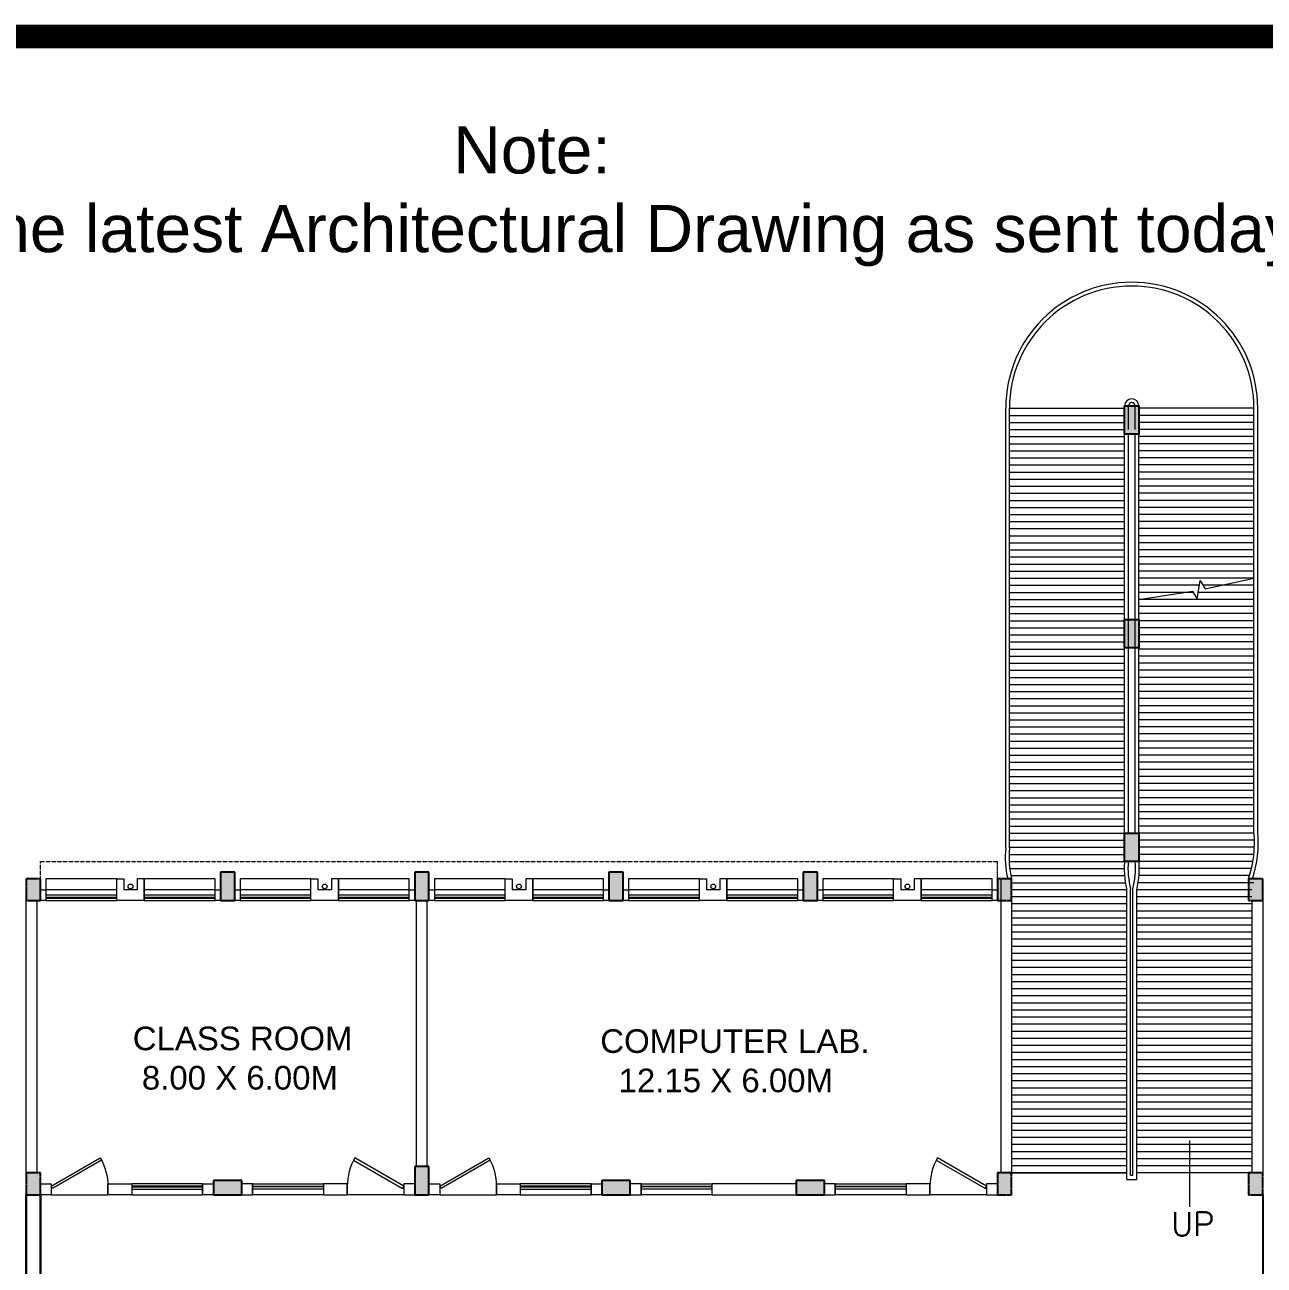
# Model space of a CAD drawing. Header units: inches. Extents: x 719368 to 6315912, y -2624014 to 446967.
# Drawn here: x 6061570 to 6087828, y -2136711 to -2110434 of the extents above; entities that cross this region are included whole.
import ezdxf
from ezdxf.lldxf.tags import DXFTag

# ---------------------------------------------------------------- set-up
doc = ezdxf.new("R2010")
doc.units = ezdxf.units.IN
doc.header["$LTSCALE"] = 20
doc.header["$MEASUREMENT"] = 0
doc.linetypes.add('CENTER2', pattern=[1.125, 0.75, -0.125, 0.125, -0.125])
doc.linetypes.add('DASHED2', pattern=[0.375, 0.25, -0.125])
doc.layers.get('0').update_dxf_attribs({"color": 51, "lineweight": 30})
for name, color, linetype, lineweight in [('CLL LEV.', 252, 'Continuous', 18), ('COL HATCH', 254, 'Continuous', 5), ('COLUMN', 2, 'Continuous', 25), ('DIM', 7, 'Continuous', 13), ('DOOR', 43, 'Continuous', 13), ('FIXTURE', 15, 'DASHDOT', 9), ('PROJ.', 30, 'DASHED2', 13), ('Railing', 34, 'Continuous', 20), ('ramp', 9, 'Continuous', 5), ('Text', 7, 'Continuous', 15), ('Ventilator', 6, 'DASHED', 20), ('WALL', 1, 'Continuous', 18), ('window', 71, 'Continuous', 18), ('Window-Wall', 7, 'Continuous', 20)]:
    doc.layers.add(name, color=color, linetype=linetype, lineweight=lineweight)
doc.layers.add('expension joint', color=248, linetype='Continuous')
doc.styles.add('BOLD', font='arial.ttf')
doc.styles.add('L120', font='simplex.shx', dxfattribs={"height": 1})
doc.styles.add('Tabrej', font='romans.shx')
tags = doc.linetypes.add('DASHDOT', pattern=[1, 0.5, -0.25, 0, -0.25]).pattern_tags.tags
tags[10:11] = [DXFTag(74, 4), DXFTag(75, 0), DXFTag(340, '0'), DXFTag(46, 1.0), DXFTag(50, 0.0), DXFTag(44, 0.0), DXFTag(45, 0.0)]
tags[8:9] = [DXFTag(74, 4), DXFTag(75, 0), DXFTag(340, '0'), DXFTag(46, 1.0), DXFTag(50, 0.0), DXFTag(44, 0.0), DXFTag(45, 0.0)]
tags[6:7] = [DXFTag(74, 4), DXFTag(75, 0), DXFTag(340, '0'), DXFTag(46, 1.0), DXFTag(50, 0.0), DXFTag(44, 0.0), DXFTag(45, 0.0)]
tags[4:5] = [DXFTag(74, 4), DXFTag(75, 0), DXFTag(340, '0'), DXFTag(46, 1.0), DXFTag(50, 0.0), DXFTag(44, 0.0), DXFTag(45, 0.0)]
tags = doc.linetypes.add('DASHED', pattern=[0.75, 0.5, -0.25]).pattern_tags.tags
tags[6:7] = [DXFTag(74, 4), DXFTag(75, 0), DXFTag(340, '0'), DXFTag(46, 1.0), DXFTag(50, 0.0), DXFTag(44, 0.0), DXFTag(45, 0.0)]
tags[4:5] = [DXFTag(74, 4), DXFTag(75, 0), DXFTag(340, '0'), DXFTag(46, 1.0), DXFTag(50, 0.0), DXFTag(44, 0.0), DXFTag(45, 0.0)]
doc.dimstyles.new('Current Dim style', dxfattribs={"dimscale": 0.3, "dimtxt": 1.8, "dimasz": 1.2, "dimexe": 0.18, "dimexo": 1, "dimgap": 0.09, "dimtad": 0, "dimzin": 0, "dimdsep": 46, "dimtxsty": 'Tabrej', "dimcen": 0.09, "dimclrd": 256, "dimclre": 256, "dimclrt": 7, "dimadec": 0, "dimazin": 0, "dimtfac": 1, "dimtofl": 0, "dimtmove": 2, "dimatfit": 3, "dimfxl": 0, "dimtolj": 1, "dimtzin": 0, "dimlwd": -1, "dimlwe": -1, "dimarcsym": 0})

# ---------------------------------------------------------------- blocks, each defined once
blk = doc.blocks.new('VENTILATOR')
at = {"layer": 'Ventilator', "ltscale": 0.02}
for p, q in [((-0.18, -1.5), (-0.18, 0)), ((-0.165, 0), (-0.165, -1.5))]:
    blk.add_line(p, q, dxfattribs=at)
at = {"layer": 'Window-Wall'}
for p, q in [((-0.23, 0), (0, 0)), ((-0.23, -1.5), (-0.23, 0)), ((-0.115, 0), (-0.115, -1.5)), ((0, 0), (0, -1.5)), ((-0.23, -1.5), (0, -1.5))]:
    blk.add_line(p, q, dxfattribs=at)
blk = doc.blocks.new('1.5 M Window')
at = {"layer": 'CLL LEV.'}
for p, q in [((-0.23, 0), (-0.46, 0)), ((-0.46, 0), (-0.46, -1.5)), ((-0.46, -1.5), (-0.23, -1.5))]:
    blk.add_line(p, q, dxfattribs=at)
at = {"layer": 'window'}
for p, q in [((-0.065, 0), (-0.065, -1.5)), ((-0.05, -1.5), (-0.05, 0))]:
    blk.add_line(p, q, dxfattribs=at)
at = {"layer": 'Window-Wall'}
for p, q in [((0, 0), (-0.23, 0)), ((-0.23, 0), (-0.23, -1.5)), ((-0.115, 0), (-0.115, -1.5)), ((0, -1.5), (0, 0)), ((-0.23, -1.5), (0, -1.5))]:
    blk.add_line(p, q, dxfattribs=at)
blk = doc.blocks.new('New Shaft')
at = {"layer": 'FIXTURE'}
blk.add_circle((0.327, -0.302), 0.05, dxfattribs=at)
at = {"layer": 'WALL'}
for p, q in [((0.035, 0), (0.62, 0)), ((0.035, 0), (0.035, -0.46)), ((0.185, -0.46), (0.185, -0.23)), ((0.185, -0.23), (0.47, -0.23)), ((0.47, -0.46), (0.47, -0.23)), ((0.62, 0), (0.62, -0.46)), ((0.035, -0.46), (0.185, -0.46)), ((0.62, -0.46), (0.47, -0.46))]:
    blk.add_line(p, q, dxfattribs=at)
blk = doc.blocks.new('*U81')
for p, q in [((0, 0), (0, 6)), ((40, 0), (40, 6))]:
    blk.add_line(p, q)
blk.add_lwpolyline([(0, 0), (34.64, -20), (35.52, -18.48), (0.88, 1.52)], close=True)
blk.add_arc((0, 0), 40, 330, 360)
blk = doc.blocks.new('New Doors')
at = {"layer": 'DOOR'}
blk.add_line((0, 0.18), (1.199, 0.18), dxfattribs=at)
at = {"layer": 'DOOR', "xscale": 0.0299845412869386, "yscale": 0.0299845412869386, "zscale": 0.0299845412869386}
blk.add_blockref('*U81', (0, 0), dxfattribs=at)

msp = doc.modelspace()

# ---------------------------------------------------------------- hatches: boundary and pattern name
at = {"layer": 'COL HATCH'}
h = msp.add_hatch(color=3, dxfattribs=at)
h.dxf.hatch_style = 1
h.paths.add_polyline_path([(6084871.4476, -2118507.691), (6085171.4476, -2118507.691), (6085171.4476, -2119107.691), (6084871.4476, -2119107.691)])
h = msp.add_hatch(color=3, dxfattribs=at)
h.dxf.hatch_style = 1
h.paths.add_polyline_path([(6084871.4476, -2123032.7137), (6085171.4476, -2123032.7137), (6085171.4476, -2123632.7137), (6084871.4476, -2123632.7137)])
h = msp.add_hatch(color=3, dxfattribs=at)
h.dxf.hatch_style = 1
h.paths.add_polyline_path([(6084871.4476, -2127557.691), (6085171.4476, -2127557.691), (6085171.4476, -2128157.691), (6084871.4476, -2128157.691)])
h = msp.add_hatch(color=3, dxfattribs=at)
h.dxf.hatch_style = 1
h.paths.add_polyline_path([(6066016.4477, -2128387.691), (6065716.4477, -2128387.691), (6065716.4477, -2128987.691), (6066016.4477, -2128987.691)])
h = msp.add_hatch(color=3, dxfattribs=at)
h.dxf.hatch_style = 1
h.paths.add_polyline_path([(6070131.4477, -2128387.691), (6069831.4477, -2128387.691), (6069831.4477, -2128987.691), (6070131.4477, -2128987.691)])
h = msp.add_hatch(color=3, dxfattribs=at)
h.dxf.hatch_style = 1
h.paths.add_polyline_path([(6074246.4476, -2128387.7137), (6073946.4476, -2128387.7137), (6073946.4476, -2128987.7137), (6074246.4476, -2128987.7137)])
h = msp.add_hatch(color=3, dxfattribs=at)
h.dxf.hatch_style = 1
h.paths.add_polyline_path([(6078361.4476, -2128387.7137), (6078061.4476, -2128387.7137), (6078061.4476, -2128987.7137), (6078361.4476, -2128987.7137)])
at = {"layer": 'COL HATCH', "linetype": 'CENTER2'}
h = msp.add_hatch(color=3, dxfattribs=at)
h.dxf.hatch_style = 1
h.paths.add_polyline_path([(6061601.4477, -2128987.7137), (6061901.4477, -2128987.7137), (6061901.4477, -2128527.7137), (6061601.4477, -2128527.7137)])
h = msp.add_hatch(color=3, dxfattribs=at)
h.dxf.hatch_style = 1
h.paths.add_polyline_path([(6082476.4476, -2128527.7364), (6082176.4476, -2128527.7364), (6082176.4476, -2128987.7364), (6082476.4476, -2128987.7364)])
h = msp.add_hatch(color=3, dxfattribs=at)
h.dxf.hatch_style = 1
h.paths.add_polyline_path([(6087796.4476, -2128527.7364), (6087496.4476, -2128527.7364), (6087496.4476, -2128987.7364), (6087796.4476, -2128987.7364)])
h = msp.add_hatch(color=3, dxfattribs=at)
h.dxf.hatch_style = 1
h.paths.add_polyline_path([(6061601.4477, -2135217.691), (6061901.4477, -2135217.691), (6061901.4477, -2134757.691), (6061601.4477, -2134757.691)])
at = {"layer": 'COL HATCH'}
h = msp.add_hatch(color=3, dxfattribs=at)
h.dxf.hatch_style = 1
h.paths.add_polyline_path([(6070131.4477, -2134617.691), (6069831.4477, -2134617.691), (6069831.4477, -2135217.691), (6070131.4477, -2135217.691)])
at = {"layer": 'COL HATCH', "linetype": 'CENTER2'}
h = msp.add_hatch(color=3, dxfattribs=at)
h.dxf.hatch_style = 1
h.paths.add_polyline_path([(6082476.4476, -2134757.691), (6082176.4476, -2134757.691), (6082176.4476, -2135217.691), (6082476.4476, -2135217.691)])
h = msp.add_hatch(color=3, dxfattribs=at)
h.dxf.hatch_style = 1
h.paths.add_polyline_path([(6087796.4476, -2134757.691), (6087496.4476, -2134757.691), (6087496.4476, -2135217.691), (6087796.4476, -2135217.691)])
at = {"layer": 'COL HATCH'}
h = msp.add_hatch(color=3, dxfattribs=at)
h.dxf.hatch_style = 1
h.paths.add_polyline_path([(6066166.4477, -2135217.691), (6066166.4477, -2134917.691), (6065566.4477, -2134917.691), (6065566.4477, -2135217.691)])
h = msp.add_hatch(color=3, dxfattribs=at)
h.dxf.hatch_style = 1
h.paths.add_polyline_path([(6074396.4476, -2135217.691), (6074396.4476, -2134917.691), (6073796.4476, -2134917.691), (6073796.4476, -2135217.691)])
h = msp.add_hatch(color=3, dxfattribs=at)
h.dxf.hatch_style = 1
h.paths.add_polyline_path([(6078511.4476, -2135217.691), (6078511.4476, -2134917.691), (6077911.4476, -2134917.691), (6077911.4476, -2135217.691)])

# ---------------------------------------------------------------- linework, layer by layer
at = {"color": 0}
for p, q in [((6061601.4477, -2135217.691), (6061601.4477, -2138567.691)), ((6061601.4477, -2135217.691), (6061601.4477, -2138567.691)), ((6061901.4477, -2135217.8854), (6061901.4477, -2138567.691))]:
    msp.add_line(p, q, dxfattribs=at)
at = {"color": 2, "const_width": 500}
msp.add_lwpolyline([(6163985.6268, -2162738.4634), (5919146.0467, -2162738.4634), (5919146.0467, -2110683.5862), (6163985.6268, -2110683.5862)], close=True, dxfattribs=at)
at = {"layer": 'COLUMN', "color": 3}
for p, q in [((6065716.4477, -2128387.691), (6065716.4477, -2128987.691)), ((6066016.4477, -2128387.691), (6065716.4477, -2128387.691)), ((6066016.4477, -2128987.691), (6066016.4477, -2128387.691)), ((6069831.4477, -2128387.691), (6069831.4477, -2128987.691)), ((6070131.4477, -2128387.691), (6069831.4477, -2128387.691)), ((6070131.4477, -2128987.691), (6070131.4477, -2128387.691)), ((6073946.4476, -2128387.7137), (6073946.4476, -2128987.7137)), ((6074246.4476, -2128387.7137), (6073946.4476, -2128387.7137)), ((6074246.4476, -2128987.7137), (6074246.4476, -2128387.7137)), ((6078061.4476, -2128387.7137), (6078061.4476, -2128987.7137)), ((6078361.4476, -2128387.7137), (6078061.4476, -2128387.7137)), ((6078361.4476, -2128987.7137), (6078361.4476, -2128387.7137)), ((6065716.4477, -2128987.691), (6066016.4477, -2128987.691)), ((6069831.4477, -2128987.691), (6070131.4477, -2128987.691)), ((6073946.4476, -2128987.7137), (6074246.4476, -2128987.7137)), ((6078061.4476, -2128987.7137), (6078361.4476, -2128987.7137)), ((6069831.4477, -2134617.691), (6069831.4477, -2135217.691)), ((6070131.4477, -2134617.691), (6069831.4477, -2134617.691)), ((6070131.4477, -2135217.691), (6070131.4477, -2134617.691)), ((6066166.4477, -2134917.691), (6065566.4477, -2134917.691)), ((6065566.4477, -2134917.691), (6065566.4477, -2135217.691)), ((6066166.4477, -2135217.691), (6066166.4477, -2134917.691)), ((6074396.4476, -2134917.691), (6073796.4476, -2134917.691)), ((6073796.4476, -2134917.691), (6073796.4476, -2135217.691)), ((6074396.4476, -2135217.691), (6074396.4476, -2134917.691)), ((6078511.4476, -2134917.691), (6077911.4476, -2134917.691)), ((6077911.4476, -2134917.691), (6077911.4476, -2135217.691)), ((6078511.4476, -2135217.691), (6078511.4476, -2134917.691)), ((6065566.4477, -2135217.691), (6066166.4477, -2135217.691)), ((6069831.4477, -2135217.691), (6070131.4477, -2135217.691)), ((6073796.4476, -2135217.691), (6074396.4476, -2135217.691)), ((6077911.4476, -2135217.691), (6078511.4476, -2135217.691))]:
    msp.add_line(p, q, dxfattribs=at)
for points in [[(6084871.4476, -2118507.691), (6085171.4476, -2118507.691), (6085171.4476, -2119107.691), (6084871.4476, -2119107.691)], [(6084871.4476, -2123032.7137), (6085171.4476, -2123032.7137), (6085171.4476, -2123632.7137), (6084871.4476, -2123632.7137)], [(6084871.4476, -2127557.691), (6085171.4476, -2127557.691), (6085171.4476, -2128157.691), (6084871.4476, -2128157.691)]]:
    msp.add_lwpolyline(points, close=True, dxfattribs=at)
at = {"layer": 'COLUMN', "color": 3, "linetype": 'CENTER2'}
for points in [[(6061601.4477, -2128987.7137), (6061901.4477, -2128987.7137), (6061901.4477, -2128527.7137), (6061601.4477, -2128527.7137), (6061601.4477, -2128987.7137)], [(6082476.4476, -2128527.7364), (6082176.4476, -2128527.7364), (6082176.4476, -2128987.7364), (6082476.4476, -2128987.7364), (6082476.4476, -2128527.7364)], [(6087796.4476, -2128527.7364), (6087496.4476, -2128527.7364), (6087496.4476, -2128987.7364), (6087796.4476, -2128987.7364), (6087796.4476, -2128527.7364)], [(6061601.4477, -2135217.691), (6061901.4477, -2135217.691), (6061901.4477, -2134757.691), (6061601.4477, -2134757.691), (6061601.4477, -2135217.691)], [(6082476.4476, -2134757.691), (6082176.4476, -2134757.691), (6082176.4476, -2135217.691), (6082476.4476, -2135217.691), (6082476.4476, -2134757.691)], [(6087796.4476, -2134757.691), (6087496.4476, -2134757.691), (6087496.4476, -2135217.691), (6087796.4476, -2135217.691), (6087796.4476, -2134757.691)]]:
    msp.add_lwpolyline(points, dxfattribs=at)
at = {"layer": 'DIM'}
msp.add_line((6085171.4476, -2127857.7364), (6085171.4476, -2127857.691), dxfattribs=at)
at = {"layer": 'DIM', "linetype": 'Continuous'}
msp.add_lwpolyline([(6085171.4476, -2122607.691), (6086305.8396, -2122428.9855), (6086405.5021, -2122601.5088), (6086474.602, -2122209.0642), (6086574.2645, -2122381.5875), (6087611.4476, -2122157.691)], dxfattribs=at)
at = {"layer": 'expension joint'}
msp.add_line((6087796.4476, -2135217.691), (6087796.4476, -2138567.691), dxfattribs=at)
at = {"layer": 'PROJ.'}
for p, q in [((6061901.4477, -2128157.6683), (6082176.4476, -2128157.6683)), ((6061901.4477, -2128757.7137), (6061901.4477, -2128157.6683))]:
    msp.add_line(p, q, dxfattribs=at)
at = {"layer": 'PROJ.', "ltscale": 0.05}
msp.add_line((6082176.4476, -2128757.7364), (6082176.4476, -2128157.6683), dxfattribs=at)
at = {"layer": 'Railing'}
for p, q in [((6082351.4476, -2127867.029), (6082351.4476, -2118557.691)), ((6082431.4476, -2127870.8652), (6082431.4476, -2118557.691)), ((6084871.4476, -2127627.7364), (6084871.4476, -2118507.691)), ((6084951.4476, -2119007.691), (6084951.4476, -2118507.691)), ((6085091.4476, -2119007.691), (6085091.4476, -2118507.691)), ((6085171.4476, -2127627.7364), (6085171.4476, -2118507.691)), ((6087611.4476, -2127540.4982), (6087611.4476, -2118557.691)), ((6087691.4476, -2127536.9282), (6087691.4476, -2118557.691)), ((6084951.4476, -2127557.691), (6084951.4476, -2119107.691)), ((6085091.4476, -2127557.691), (6085091.4476, -2119107.691)), ((6084916.4476, -2134892.417), (6084916.4476, -2128757.691)), ((6084996.4476, -2134805.417), (6084996.4476, -2128748.4437)), ((6085046.4476, -2134805.417), (6085046.4476, -2128748.4437)), ((6085126.4476, -2134892.417), (6085126.4476, -2128757.691)), ((6084916.4476, -2134892.417), (6085126.4476, -2134892.417)), ((6084996.4476, -2134805.417), (6085046.4476, -2134805.417))]:
    msp.add_line(p, q, dxfattribs=at)
for centre, radius, start, end in [((6085021.4476, -2118557.691), 2670, 0, 180), ((6085021.4476, -2118557.691), 2590, 0, 180), ((6085021.4476, -2118507.691), 150, 0, 180), ((6085021.4476, -2118507.691), 70, 0, 180), ((6084424.1881, -2128064.3264), 2082.1094, 174.56258703, 192.85988358), ((6084424.1881, -2128064.3264), 2002.1094, 174.45493416, 193.38309582), ((6086944.1881, -2128285.0337), 2082.1094, 174.56258785, 193.12231841), ((6086944.1881, -2128285.0337), 2002.1094, 176.35328429, 193.38309582), ((6083098.707, -2128285.0337), 2002.1094, 346.61690418, 3.64671571), ((6083098.707, -2128285.0337), 2082.1094, 346.87768159, 5.43741215)]:
    msp.add_arc(centre, radius, start, end, dxfattribs=at)
at = {"layer": 'Railing', "linetype": 'Continuous'}
for radius, start, end in [(2430.9155, 341.55950695, 5.15200212), (2510.9155, 342.16713844, 5.06920962)]:
    msp.add_arc((6085190.353, -2127758.7903), radius, start, end, dxfattribs=at)
at = {"layer": 'ramp', "linetype": 'DASHED'}
for p, q in [((6082431.4476, -2118557.691), (6084871.4476, -2118557.691)), ((6082431.4476, -2118707.691), (6084871.4476, -2118707.691)), ((6087611.4476, -2118557.691), (6085171.4476, -2118557.691)), ((6087611.4476, -2118707.691), (6085171.4476, -2118707.691)), ((6082431.4476, -2118857.691), (6084871.4476, -2118857.691)), ((6082431.4476, -2119007.691), (6084871.4476, -2119007.691)), ((6087611.4476, -2118857.691), (6085171.4476, -2118857.691)), ((6087611.4476, -2119007.691), (6085171.4476, -2119007.691)), ((6082431.4476, -2119157.691), (6084871.4476, -2119157.691)), ((6087611.4476, -2119157.691), (6085171.4476, -2119157.691)), ((6082431.4476, -2119307.691), (6084871.4476, -2119307.691)), ((6082431.4476, -2119457.691), (6084871.4476, -2119457.691)), ((6087611.4476, -2119307.691), (6085171.4476, -2119307.691)), ((6087611.4476, -2119457.691), (6085171.4476, -2119457.691)), ((6082431.4476, -2119607.691), (6084871.4476, -2119607.691)), ((6082431.4476, -2119757.691), (6084871.4476, -2119757.691)), ((6087611.4476, -2119607.691), (6085171.4476, -2119607.691)), ((6087611.4476, -2119757.691), (6085171.4476, -2119757.691)), ((6082431.4476, -2119907.691), (6084871.4476, -2119907.691)), ((6082431.4476, -2120057.691), (6084871.4476, -2120057.691)), ((6087611.4476, -2119907.691), (6085171.4476, -2119907.691)), ((6087611.4476, -2120057.691), (6085171.4476, -2120057.691)), ((6082431.4476, -2120207.691), (6084871.4476, -2120207.691)), ((6087611.4476, -2120207.691), (6085171.4476, -2120207.691)), ((6082431.4476, -2120357.691), (6084871.4476, -2120357.691)), ((6082431.4476, -2120507.691), (6084871.4476, -2120507.691)), ((6087611.4476, -2120357.691), (6085171.4476, -2120357.691)), ((6087611.4476, -2120507.691), (6085171.4476, -2120507.691)), ((6082431.4476, -2120657.691), (6084871.4476, -2120657.691)), ((6082431.4476, -2120807.691), (6084871.4476, -2120807.691)), ((6087611.4476, -2120657.691), (6085171.4476, -2120657.691)), ((6087611.4476, -2120807.691), (6085171.4476, -2120807.691)), ((6082431.4476, -2120957.691), (6084871.4476, -2120957.691)), ((6082431.4476, -2121107.691), (6084871.4476, -2121107.691)), ((6087611.4476, -2120957.691), (6085171.4476, -2120957.691)), ((6087611.4476, -2121107.691), (6085171.4476, -2121107.691)), ((6082431.4476, -2121257.691), (6084871.4476, -2121257.691)), ((6087611.4476, -2121257.691), (6085171.4476, -2121257.691)), ((6082431.4476, -2121407.691), (6084871.4476, -2121407.691)), ((6082431.4476, -2121557.691), (6084871.4476, -2121557.691)), ((6087611.4476, -2121407.691), (6085171.4476, -2121407.691)), ((6087611.4476, -2121557.691), (6085171.4476, -2121557.691)), ((6082431.4476, -2121707.691), (6084871.4476, -2121707.691)), ((6082431.4476, -2121857.691), (6084871.4476, -2121857.691)), ((6087611.4476, -2121707.691), (6085171.4476, -2121707.691)), ((6087611.4476, -2121857.691), (6085171.4476, -2121857.691)), ((6082431.4476, -2122007.691), (6084871.4476, -2122007.691)), ((6082431.4476, -2122157.691), (6084871.4476, -2122157.691)), ((6087611.4476, -2122007.691), (6085171.4476, -2122007.691)), ((6087611.4476, -2122157.691), (6085171.4476, -2122157.691)), ((6082431.4476, -2122307.691), (6084871.4476, -2122307.691)), ((6086457.2362, -2122307.691), (6085171.4476, -2122307.691)), ((6082431.4476, -2122457.691), (6084871.4476, -2122457.691)), ((6082431.4476, -2122607.691), (6084871.4476, -2122607.691)), ((6086322.422, -2122457.691), (6085171.4476, -2122457.691)), ((6082431.4476, -2122757.691), (6084871.4476, -2122757.691)), ((6082431.4476, -2122907.691), (6084871.4476, -2122907.691)), ((6082431.4476, -2123057.691), (6084871.4476, -2123057.691)), ((6082431.4476, -2123207.691), (6084871.4476, -2123207.691)), ((6082431.4476, -2123357.691), (6084871.4476, -2123357.691)), ((6082431.4476, -2123507.691), (6084871.4476, -2123507.691)), ((6082431.4476, -2123657.691), (6084871.4476, -2123657.691)), ((6082431.4476, -2123807.691), (6084871.4476, -2123807.691)), ((6082431.4476, -2123957.691), (6084871.4476, -2123957.691)), ((6082431.4476, -2124107.691), (6084871.4476, -2124107.691)), ((6082431.4476, -2124257.691), (6084871.4476, -2124257.691)), ((6082431.4476, -2124407.691), (6084871.4476, -2124407.691)), ((6082431.4476, -2124557.691), (6084871.4476, -2124557.691)), ((6082431.4476, -2124707.691), (6084871.4476, -2124707.691)), ((6082431.4476, -2124857.691), (6084871.4476, -2124857.691)), ((6082431.4476, -2125007.691), (6084871.4476, -2125007.691)), ((6082431.4476, -2125157.691), (6084871.4476, -2125157.691)), ((6082431.4476, -2125307.691), (6084871.4476, -2125307.691)), ((6082431.4476, -2125457.691), (6084871.4476, -2125457.691)), ((6082431.4476, -2125607.691), (6084871.4476, -2125607.691)), ((6082431.4476, -2125757.691), (6084871.4476, -2125757.691)), ((6082431.4476, -2125907.691), (6084871.4476, -2125907.691)), ((6082431.4476, -2126057.691), (6084871.4476, -2126057.691)), ((6082431.4476, -2126207.691), (6084871.4476, -2126207.691)), ((6082431.4476, -2126357.691), (6084871.4476, -2126357.691)), ((6082431.4476, -2126507.691), (6084871.4476, -2126507.691)), ((6082431.4476, -2126657.691), (6084871.4476, -2126657.691)), ((6082431.4476, -2126807.691), (6084871.4476, -2126807.691)), ((6082431.4476, -2126957.691), (6084871.4476, -2126957.691)), ((6082431.4476, -2127107.691), (6084871.4476, -2127107.691)), ((6082431.4476, -2127257.691), (6084871.4476, -2127257.691)), ((6082431.4476, -2127407.691), (6084871.4476, -2127407.691)), ((6082431.4476, -2127557.691), (6084871.4476, -2127557.691)), ((6082431.4476, -2127707.691), (6084871.4476, -2127707.691)), ((6082431.4476, -2127857.691), (6084871.4476, -2127857.691)), ((6082431.4476, -2128007.691), (6084871.4476, -2128007.691)), ((6082431.4476, -2128157.691), (6084865.9765, -2128157.691)), ((6082436.9247, -2128307.691), (6084862.202, -2128307.691)), ((6082461.1022, -2128457.691), (6084871.4476, -2128457.691)), ((6082476.4476, -2128607.691), (6084887.2312, -2128607.691)), ((6084916.4476, -2128757.691), (6082476.4476, -2128757.691)), ((6084916.4476, -2128907.691), (6082476.4476, -2128907.691)), ((6084916.4476, -2129057.691), (6082476.4476, -2129057.691)), ((6084916.4476, -2129207.691), (6082476.4476, -2129207.691)), ((6084916.4476, -2129357.691), (6082476.4476, -2129357.691)), ((6084916.4476, -2129507.691), (6082476.4476, -2129507.691)), ((6084916.4476, -2129657.691), (6082476.4476, -2129657.691)), ((6084916.4476, -2129807.691), (6082476.4476, -2129807.691)), ((6084916.4476, -2129957.691), (6082476.4476, -2129957.691)), ((6084916.4476, -2130107.691), (6082476.4476, -2130107.691)), ((6084916.4476, -2130257.691), (6082476.4476, -2130257.691)), ((6084916.4476, -2130407.691), (6082476.4476, -2130407.691)), ((6084916.4476, -2130557.691), (6082476.4476, -2130557.691)), ((6084916.4476, -2130707.691), (6082476.4476, -2130707.691)), ((6084916.4476, -2130857.691), (6082476.4476, -2130857.691)), ((6084916.4476, -2131007.691), (6082476.4476, -2131007.691)), ((6084916.4476, -2131157.691), (6082476.4476, -2131157.691)), ((6084916.4476, -2131307.691), (6082476.4476, -2131307.691)), ((6084916.4476, -2131457.691), (6082476.4476, -2131457.691)), ((6084916.4476, -2131607.691), (6082476.4476, -2131607.691)), ((6084916.4476, -2131757.691), (6082476.4476, -2131757.691)), ((6084916.4476, -2131907.691), (6082476.4476, -2131907.691)), ((6084916.4476, -2132057.691), (6082476.4476, -2132057.691)), ((6084916.4476, -2132207.691), (6082476.4476, -2132207.691)), ((6084916.4476, -2132357.691), (6082476.4476, -2132357.691)), ((6084916.4476, -2132507.691), (6082476.4476, -2132507.691)), ((6084916.4476, -2132657.691), (6082476.4476, -2132657.691)), ((6084916.4476, -2132807.691), (6082476.4476, -2132807.691)), ((6084916.4476, -2132957.691), (6082476.4476, -2132957.691)), ((6084916.4476, -2133107.691), (6082476.4476, -2133107.691)), ((6084916.4476, -2133257.691), (6082476.4476, -2133257.691)), ((6084916.4476, -2133407.691), (6082476.4476, -2133407.691)), ((6084916.4476, -2133557.691), (6082476.4476, -2133557.691)), ((6084916.4476, -2133707.691), (6082476.4476, -2133707.691)), ((6084916.4476, -2133857.691), (6082476.4476, -2133857.691)), ((6084916.4476, -2134007.691), (6082476.4476, -2134007.691)), ((6084916.4476, -2134157.691), (6082476.4476, -2134157.691)), ((6084916.4476, -2134307.691), (6082476.4476, -2134307.691)), ((6084916.4476, -2134457.691), (6082476.4476, -2134457.691)), ((6084916.4476, -2134607.691), (6082476.4476, -2134607.691)), ((6082476.4476, -2134757.691), (6084916.4476, -2134757.691)), ((6084916.4476, -2134757.691), (6082476.4476, -2134757.691))]:
    msp.add_line(p, q, dxfattribs=at)
at = {"layer": 'ramp'}
for p, q in [((6087611.4476, -2122307.691), (6086531.5763, -2122307.691)), ((6087611.4476, -2122607.691), (6085171.4476, -2122607.691)), ((6087611.4476, -2122457.691), (6086430.8249, -2122457.691)), ((6087611.4476, -2122757.691), (6085171.4476, -2122757.691)), ((6087611.4476, -2122907.691), (6085171.4476, -2122907.691)), ((6087611.4476, -2123057.691), (6085171.4476, -2123057.691)), ((6087611.4476, -2123207.691), (6085171.4476, -2123207.691)), ((6087611.4476, -2123357.691), (6085171.4476, -2123357.691)), ((6087611.4476, -2123507.691), (6085171.4476, -2123507.691)), ((6087611.4476, -2123657.691), (6085171.4476, -2123657.691)), ((6087611.4476, -2123807.691), (6085171.4476, -2123807.691)), ((6087611.4476, -2123957.691), (6085171.4476, -2123957.691)), ((6087611.4476, -2124107.691), (6085171.4476, -2124107.691)), ((6087611.4476, -2124257.691), (6085171.4476, -2124257.691)), ((6087611.4476, -2124407.691), (6085171.4476, -2124407.691)), ((6087611.4476, -2124557.691), (6085171.4476, -2124557.691)), ((6087611.4476, -2124707.691), (6085171.4476, -2124707.691)), ((6087611.4476, -2124857.691), (6085171.4476, -2124857.691)), ((6087611.4476, -2125007.691), (6085171.4476, -2125007.691)), ((6087611.4476, -2125157.691), (6085171.4476, -2125157.691)), ((6087611.4476, -2125307.691), (6085171.4476, -2125307.691)), ((6087611.4476, -2125457.691), (6085171.4476, -2125457.691)), ((6087611.4476, -2125607.691), (6085171.4476, -2125607.691)), ((6087611.4476, -2125757.691), (6085171.4476, -2125757.691)), ((6087611.4476, -2125907.691), (6085171.4476, -2125907.691)), ((6087611.4476, -2126057.691), (6085171.4476, -2126057.691)), ((6087611.4476, -2126207.691), (6085171.4476, -2126207.691)), ((6087611.4476, -2126357.691), (6085171.4476, -2126357.691)), ((6087611.4476, -2126507.691), (6085171.4476, -2126507.691)), ((6087611.4476, -2126657.691), (6085171.4476, -2126657.691)), ((6087611.4476, -2126807.691), (6085171.4476, -2126807.691)), ((6087611.4476, -2126957.691), (6085171.4476, -2126957.691)), ((6087611.4476, -2127107.691), (6085171.4476, -2127107.691)), ((6087611.4476, -2127257.691), (6085171.4476, -2127257.691)), ((6087611.4476, -2127407.691), (6085171.4476, -2127407.691)), ((6087611.4476, -2127557.691), (6085171.4476, -2127557.691)), ((6087620.7314, -2127707.691), (6085171.4476, -2127707.691)), ((6087619.2558, -2127857.691), (6085171.4476, -2127857.691)), ((6087611.4476, -2128007.691), (6085171.4476, -2128007.691)), ((6087588.3164, -2128157.691), (6085176.9186, -2128157.691)), ((6087518.633, -2128457.691), (6085171.4476, -2128457.691)), ((6087558.4869, -2128307.691), (6085180.6931, -2128307.691)), ((6087611.4476, -2128607.691), (6085155.6639, -2128607.691)), ((6087566.4476, -2128757.691), (6085126.4476, -2128757.691)), ((6087566.4476, -2128907.691), (6085126.4476, -2128907.691)), ((6087566.4476, -2129057.691), (6085126.4476, -2129057.691)), ((6087555.1678, -2129207.691), (6085126.4476, -2129207.691)), ((6087566.4476, -2129357.691), (6085126.4476, -2129357.691)), ((6087566.4476, -2129507.691), (6085126.4476, -2129507.691)), ((6087566.4476, -2129657.691), (6085126.4476, -2129657.691)), ((6087566.4476, -2129807.691), (6085126.4476, -2129807.691)), ((6087566.4476, -2129957.691), (6085126.4476, -2129957.691)), ((6087566.4476, -2130107.691), (6085126.4476, -2130107.691)), ((6087566.4476, -2130257.691), (6085126.4476, -2130257.691)), ((6087566.4476, -2130407.691), (6085126.4476, -2130407.691)), ((6087566.4476, -2130557.691), (6085126.4476, -2130557.691)), ((6087566.4476, -2130707.691), (6085126.4476, -2130707.691)), ((6087566.4476, -2130857.691), (6085126.4476, -2130857.691)), ((6087566.4476, -2131007.691), (6085126.4476, -2131007.691)), ((6087566.4476, -2131157.691), (6085126.4476, -2131157.691)), ((6087566.4476, -2131307.691), (6085126.4476, -2131307.691)), ((6087566.4476, -2131457.691), (6085126.4476, -2131457.691)), ((6087566.4476, -2131607.691), (6085126.4476, -2131607.691)), ((6087566.4476, -2131757.691), (6085126.4476, -2131757.691)), ((6087566.4476, -2131907.691), (6085126.4476, -2131907.691)), ((6087566.4476, -2132057.691), (6085126.4476, -2132057.691)), ((6087566.4476, -2132207.691), (6085126.4476, -2132207.691)), ((6087566.4476, -2132357.691), (6085126.4476, -2132357.691)), ((6087566.4476, -2132507.691), (6085126.4476, -2132507.691)), ((6087566.4476, -2132657.691), (6085126.4476, -2132657.691)), ((6087566.4476, -2132807.691), (6085126.4476, -2132807.691)), ((6087566.4476, -2132957.691), (6085126.4476, -2132957.691)), ((6087566.4476, -2133107.691), (6085126.4476, -2133107.691)), ((6087566.4476, -2133257.691), (6085126.4476, -2133257.691)), ((6087566.4476, -2133407.691), (6085126.4476, -2133407.691)), ((6087566.4476, -2133557.691), (6085126.4476, -2133557.691)), ((6087566.4476, -2133707.691), (6085126.4476, -2133707.691)), ((6087566.4476, -2133857.691), (6085126.4476, -2133857.691)), ((6087566.4476, -2134007.691), (6085126.4476, -2134007.691)), ((6087566.4476, -2134157.691), (6085126.4476, -2134157.691)), ((6087566.4476, -2134307.691), (6085126.4476, -2134307.691)), ((6087566.4476, -2134457.691), (6085126.4476, -2134457.691)), ((6087566.4476, -2134607.691), (6085126.4476, -2134607.691)), ((6087566.4476, -2134757.691), (6085126.4476, -2134757.691))]:
    msp.add_line(p, q, dxfattribs=at)
at = {"layer": 'WALL'}
for p, q in [((6082246.4476, -2128527.7364), (6082246.4476, -2134757.691)), ((6082476.4476, -2128527.7364), (6082476.4476, -2134757.691)), ((6087796.4476, -2128527.7364), (6087796.4476, -2134757.691)), ((6061601.4477, -2134757.691), (6061601.4477, -2128987.8854)), ((6061831.4477, -2134757.691), (6061831.4477, -2128987.8854)), ((6069866.4477, -2134617.691), (6069866.4477, -2128987.691)), ((6070096.4477, -2134617.691), (6070096.4477, -2128987.691)), ((6087566.4476, -2128987.7364), (6087566.4476, -2134757.691))]:
    msp.add_line(p, q, dxfattribs=at)
for points in [[(6062016.4477, -2128757.691), (6062016.4477, -2128987.691), (6061901.4477, -2128987.691), (6061901.4477, -2128757.691), (6062016.4477, -2128757.691)], [(6062016.4477, -2128757.7137), (6062016.4477, -2128987.7137), (6061901.4477, -2128987.7137), (6061901.4477, -2128757.7137), (6062016.4477, -2128757.7137)], [(6065716.4477, -2128757.691), (6065716.4477, -2128987.691), (6065601.4477, -2128987.691), (6065601.4477, -2128757.691), (6065716.4477, -2128757.691)], [(6066131.4477, -2128757.691), (6066131.4477, -2128987.691), (6066016.4477, -2128987.691), (6066016.4477, -2128757.691), (6066131.4477, -2128757.691)], [(6069831.4477, -2128757.691), (6069831.4477, -2128987.691), (6069716.4477, -2128987.691), (6069716.4477, -2128757.691), (6069831.4477, -2128757.691)], [(6070246.4477, -2128757.691), (6070246.4477, -2128987.691), (6070131.4477, -2128987.691), (6070131.4477, -2128757.691), (6070246.4477, -2128757.691)], [(6070246.4477, -2128757.7137), (6070246.4477, -2128987.7137), (6070131.4477, -2128987.7137), (6070131.4477, -2128757.7137), (6070246.4477, -2128757.7137)], [(6073946.4476, -2128757.7137), (6073946.4476, -2128987.7137), (6073831.4476, -2128987.7137), (6073831.4476, -2128757.7137), (6073946.4476, -2128757.7137)], [(6074361.4477, -2128757.7137), (6074361.4477, -2128987.7137), (6074246.4477, -2128987.7137), (6074246.4477, -2128757.7137), (6074361.4477, -2128757.7137)], [(6078061.4476, -2128757.7137), (6078061.4476, -2128987.7137), (6077946.4476, -2128987.7137), (6077946.4476, -2128757.7137), (6078061.4476, -2128757.7137)], [(6078476.4476, -2128757.7137), (6078476.4476, -2128987.7137), (6078361.4476, -2128987.7137), (6078361.4476, -2128757.7137), (6078476.4476, -2128757.7137)], [(6078476.4476, -2128757.7364), (6078476.4476, -2128987.7364), (6078361.4476, -2128987.7364), (6078361.4476, -2128757.7364), (6078476.4476, -2128757.7364)], [(6082176.4476, -2128757.7364), (6082176.4476, -2128987.7364), (6082061.4476, -2128987.7364), (6082061.4476, -2128757.7364), (6082176.4476, -2128757.7364)], [(6061901.4477, -2135217.8854), (6061901.4477, -2134987.8854), (6062131.4477, -2134987.8854), (6062131.4477, -2135217.8854), (6061901.4477, -2135217.8854)], [(6065336.4477, -2135217.691), (6065336.4477, -2134987.691), (6065566.4477, -2134987.691), (6065566.4477, -2135217.691), (6065336.4477, -2135217.691)], [(6066396.4477, -2135217.691), (6066396.4477, -2134987.691), (6066166.4477, -2134987.691), (6066166.4477, -2135217.691), (6066396.4477, -2135217.691)], [(6069831.4477, -2135217.691), (6069831.4477, -2134987.691), (6069601.4477, -2134987.691), (6069601.4477, -2135217.691), (6069831.4477, -2135217.691)], [(6070131.4476, -2135217.691), (6070131.4476, -2134987.691), (6070361.4476, -2134987.691), (6070361.4476, -2135217.691), (6070131.4476, -2135217.691)], [(6071560.8293, -2135217.691), (6071560.8293, -2134987.691), (6072066.4476, -2134987.691), (6072066.4476, -2135217.691), (6071560.8293, -2135217.691)], [(6073566.4476, -2135217.691), (6073566.4476, -2134987.691), (6073796.4476, -2134987.691), (6073796.4476, -2135217.691), (6073566.4476, -2135217.691)], [(6074626.4476, -2135217.691), (6074626.4476, -2134987.691), (6074396.4476, -2134987.691), (6074396.4476, -2135217.691), (6074626.4476, -2135217.691)], [(6077911.4476, -2135217.691), (6077911.4476, -2134987.691), (6076126.4476, -2134987.691), (6076126.4476, -2135217.691), (6077911.4476, -2135217.691)], [(6078741.4476, -2135217.691), (6078741.4476, -2134987.691), (6078511.4476, -2134987.691), (6078511.4476, -2135217.691), (6078741.4476, -2135217.691)], [(6080747.066, -2135217.691), (6080747.066, -2134987.691), (6080241.4476, -2134987.691), (6080241.4476, -2135217.691), (6080747.066, -2135217.691)], [(6082176.4476, -2135217.691), (6082176.4476, -2134987.691), (6081946.4476, -2134987.691), (6081946.4476, -2135217.691), (6082176.4476, -2135217.691)]]:
    msp.add_lwpolyline(points, dxfattribs=at)
for points in [[(6063330.8293, -2135217.8854), (6063330.8293, -2134987.691), (6063836.4477, -2134987.691), (6063836.4477, -2135217.8854)], [(6068402.066, -2135217.8854), (6068402.066, -2134987.691), (6067896.4477, -2134987.691), (6067896.4477, -2135217.8854)]]:
    msp.add_lwpolyline(points, close=True, dxfattribs=at)

# ---------------------------------------------------------------- block references
at = {"layer": 'WALL', "yscale": 1000, "zscale": 1000}
for name, p, xscale, rotation in [('New Shaft', (6064136.4477, -2128987.691), 1000, 180), ('New Shaft', (6068251.4477, -2128987.691), 1000, 180), ('New Shaft', (6072366.4477, -2128987.7137), 1000, 180), ('New Shaft', (6076481.4477, -2128987.7137), 1000, 180), ('New Shaft', (6080596.4476, -2128987.7364), 1000, 180), ('New Doors', (6062131.4477, -2135037.9782), -1000, 180), ('New Doors', (6069601.4477, -2135037.9782), 1000, 180), ('New Doors', (6070361.4476, -2135037.9782), -1000, 180), ('New Doors', (6081946.4476, -2135037.9782), 1000, 180), ('VENTILATOR', (6063836.4477, -2135217.691), -1000, 90), ('VENTILATOR', (6067896.4477, -2135217.691), 1000, 270), ('VENTILATOR', (6072066.4476, -2135217.691), -1000, 90), ('VENTILATOR', (6076126.4476, -2135217.691), 1000, 270), ('VENTILATOR', (6080241.4476, -2135217.691), 1000, 270)]:
    msp.add_blockref(name, p, dxfattribs=dict(at, xscale=xscale, rotation=rotation))
at = {"layer": 'Window-Wall', "xscale": 1000, "yscale": 1000, "zscale": 1000, "rotation": 270}
for p in [(6063516.4477, -2128987.691), (6065601.4477, -2128987.691), (6067631.4477, -2128987.691), (6069716.4477, -2128987.691), (6071746.4477, -2128987.7137), (6073831.4477, -2128987.7137), (6075861.4477, -2128987.7137), (6077946.4477, -2128987.7137), (6079976.4476, -2128987.7364), (6082061.4476, -2128987.7364)]:
    msp.add_blockref('1.5 M Window', p, dxfattribs=at)

# ---------------------------------------------------------------- texts
at = {"color": 2, "insert": (6072314.2235, -2114067.3843), "char_height": 1000, "attachment_point": 5, "style": 'BOLD'}
msp.add_mtext('\\A1;Note:\\PThis is the latest Architectural Drawing as sent today ', dxfattribs=at)
at = {"layer": 'Text', "lineweight": 30, "char_height": 500, "attachment_point": 1, "style": 'L120'}
for s, insert, width in [('{\\fArial|b0|i0|c0|p34;CLASS ROOM\\P 8.00 X 6.00M}', (6063856.445, -2131656.7571), 4688.951098), ('{\\fArial|b0|i0|c0|p34; COMPUTER LAB.\\P   12.15 X 6.00M}', (6073567.5178, -2131713.6093), 9930.81553), ('UP', (6085853.3088, -2135589.9336), 1001.447484)]:
    msp.add_mtext(s, dxfattribs=dict(at, insert=insert, width=width))

# ---------------------------------------------------------------- leaders
at = {"layer": 'DIM'}
msp.add_leader([(6086244.7705, -2134071.8818), (6086244.7705, -2135476.5561)], dimstyle='Current Dim style', dxfattribs=at)

doc.saveas('drawing.dxf')
